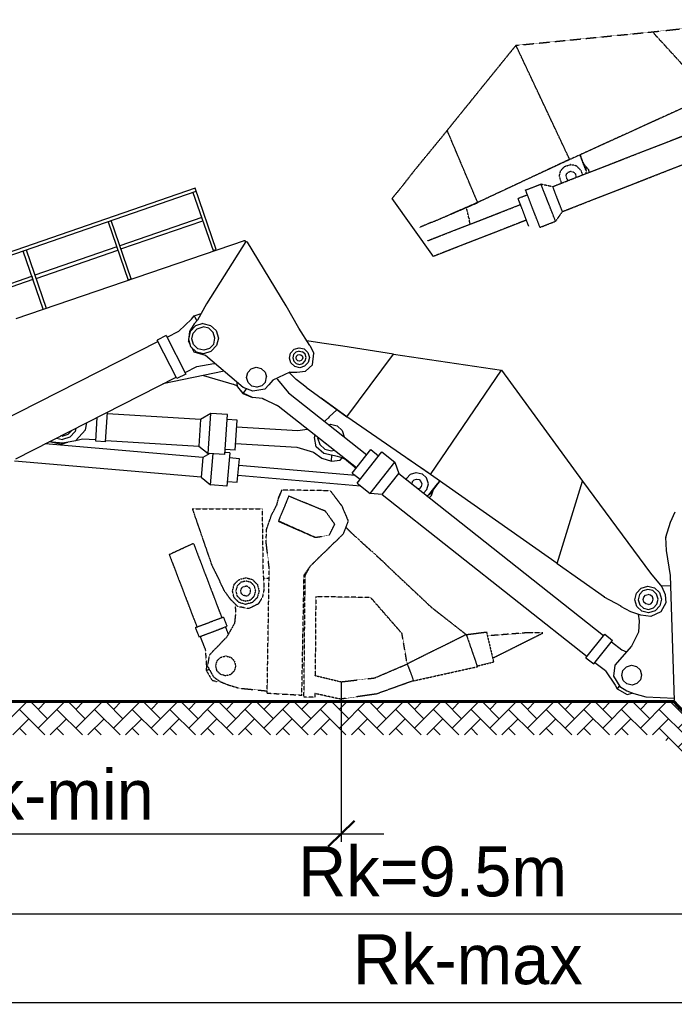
# Model space of a CAD drawing. Header units: millimetres. Extents: x -36433 to 17091, y -3786 to 28324.
# Drawn here: x 5210 to 9593, y 17999 to 24570 of the extents above; entities that cross this region are included whole.
import ezdxf

# ---------------------------------------------------------------- set-up
doc = ezdxf.new("R2010")
doc.units = ezdxf.units.MM
doc.linetypes.add('HIDDEN', pattern=[0.375, 0.25, -0.125])
doc.styles.get("Standard").update_dxf_attribs({"font": 'arial.ttf'})
pattern_1 = [(45, (-10788.855, 3835.15), (4e-14, 125.9619), [267.2055, -89.0685]), (135, (-10725.87, 3898.13), (4e-14, 125.9619), [267.2055, -89.0685])]

msp = doc.modelspace()

# ---------------------------------------------------------------- hatches: boundary and pattern name
at = {"linetype": 'Continuous', "lineweight": 5}
h = msp.add_hatch(dxfattribs=at)
h.set_pattern_fill('AR-HBONE', color=256, scale=22.267128, style=0)
h.set_pattern_definition(pattern_1)
h.paths.add_polyline_path([(11756.1, 20934.8, 0.163981), (12590.5, 23682.8), (12368.5, 23657.9, -0.17047), (11500.1, 20962.6), (11542.3, 20647.4, -0.659761), (9589.4, 20010.4), (7317.6, 20010.4), (7372.7, 19787.8), (9493.9, 19787.8, 0.715664)])
h = msp.add_hatch(dxfattribs=at)
h.set_pattern_fill('AR-HBONE', color=256, scale=22.267128, style=0)
h.set_pattern_definition(pattern_1)
h.paths.add_polyline_path([(5393.9, 20010.4), (4717.4, 20010.4), (4689.7, 19787.8), (5401.6, 19787.8)])
h = msp.add_hatch(dxfattribs=at)
h.set_pattern_fill('AR-HBONE', color=256, scale=22.267128, style=0)
h.set_pattern_definition(pattern_1)
h.paths.add_polyline_path([(7317.6, 20010.4), (6303.1, 20010.4), (6331.9, 19787.8), (7372.7, 19787.8)])
h.paths.add_polyline_path([(6303.1, 20010.4), (5393.9, 20010.4), (5401.6, 19787.8), (6331.9, 19787.8)])

# ---------------------------------------------------------------- linework, layer by layer
at = {"color": 0, "linetype": 'HIDDEN', "lineweight": 5}
for p, q in [((9446.2, 24488.7), (10206.5, 24570.3)), ((8532.6, 24398.6), (9446.2, 24488.7)), ((9446.8, 24488.4), (9445.6, 24489)), ((9835.4, 24063.9), (9446.2, 24488.7)), ((9446.2, 24488.7), (9446.8, 24488.4)), ((8072.2, 23829.9), (8532.6, 24398.6)), ((8892.1, 23635.8), (8532.6, 24398.6)), ((8778.8, 23454.7), (10407.4, 24087.7)), ((9835.4, 24063.9), (8849.3, 23615.1)), ((8843.2, 23287.3), (10472.2, 23922.3)), ((8072.2, 23829.9), (7853.9, 23563.9)), ((8276.4, 23347.6), (8072.2, 23829.9)), ((8962.9, 23666.4), (8961.7, 23667.1)), ((8961.7, 23667.1), (8969.1, 23643.3)), ((8962.3, 23666.8), (8961.8, 23665.9)), ((8961.8, 23665.9), (8962.9, 23666.4)), ((8969.1, 23643.3), (8962.3, 23666.8)), ((8892.1, 23635.8), (8276.4, 23347.6)), ((8849.3, 23615.1), (8720.9, 23555.2)), ((8855.3, 23617.3), (8854.2, 23616.8)), ((8859.6, 23589.6), (8898.5, 23601.1)), ((8880.4, 23628.9), (8878.2, 23629)), ((8892.2, 23634.6), (8892.1, 23635.8)), ((8938, 23591.6), (8898.5, 23601.1)), ((8967.1, 23563.1), (8938, 23591.6)), ((9004.3, 23556.1), (8969.1, 23643.3)), ((8969.1, 23643.3), (8985, 23605.3)), ((9017.2, 23569.1), (8983.7, 23608.3)), ((8985, 23605.3), (9004.3, 23556.1)), ((7853.9, 23563.9), (7766.9, 23452.2)), ((8822.3, 23520.9), (8831.6, 23560.1)), ((8831.6, 23560.1), (8859.6, 23589.6)), ((8867.3, 23522), (8871.2, 23539.1)), ((8871.2, 23539.1), (8883.1, 23551.6)), ((8883.1, 23551.6), (8899.9, 23556.7)), ((8899.9, 23556.7), (8916.6, 23552.6)), ((8916.6, 23552.6), (8929.4, 23540.5)), ((8929.4, 23540.5), (8934.1, 23523.9)), ((8967.1, 23563.1), (8976.6, 23531.1)), ((8993.8, 23585.2), (8992.7, 23585.8)), ((9006.4, 23576.6), (8993.8, 23585.2)), ((9001.3, 23540.7), (9004.3, 23556.1)), ((9014.4, 23570.8), (9006.4, 23576.6)), ((9017.2, 23569.1), (9014.4, 23570.8)), ((9017.2, 23569.1), (9021.2, 23548.5)), ((8596.7, 23431.1), (8699.9, 23471.3)), ((8699.9, 23471.3), (8778.8, 23454.7)), ((8797.5, 23222.5), (8699.9, 23471.3)), ((8822.3, 23520.9), (8833.8, 23482)), ((8833.8, 23482), (8837.9, 23477.3)), ((8867.3, 23522), (8872, 23505.4)), ((8872, 23505.4), (8882.5, 23494.7)), ((8934.1, 23523.9), (8932, 23513.8)), ((7766.9, 23452.2), (7703.1, 23375)), ((8546.6, 23375.7), (8608.4, 23399)), ((8693.2, 23181.7), (8596.7, 23431.1)), ((8843.2, 23287.3), (8778.8, 23454.7)), ((7940.5, 23092.2), (8562.7, 23334.1)), ((7966.5, 23214.5), (8275.9, 23346.8)), ((8276.4, 23347.6), (8080.8, 23262)), ((8618.7, 23188.8), (8546.6, 23375.7)), ((8201.4, 23313.7), (8201.9, 23314.6)), ((8216.8, 23246.2), (8201.4, 23313.7)), ((8201.9, 23314.6), (8201.9, 23314.6)), ((8843.7, 23288.2), (8797.5, 23222.5)), ((7966.5, 23214.5), (7889.8, 23181.6)), ((8603.2, 23230.1), (7980.5, 22987.3)), ((8225.1, 23205.8), (8216.7, 23247.4)), ((8216.7, 23247.4), (8216.8, 23246.2)), ((8216.8, 23246.2), (8219.6, 23235.4)), ((8693.2, 23181.7), (8797.5, 23222.5)), ((6942.2, 21369), (6965.5, 21424)), ((6944.2, 21370.3), (6966.6, 21425.3)), ((6931.2, 21324.7), (6944.2, 21370.3)), ((7011.1, 21383.6), (6942, 21217.3)), ((7257.7, 21283), (7011.1, 21383.6)), ((7289.9, 21420), (7366.3, 21318.8)), ((6368, 21299.6), (6367.6, 21299.1)), ((6368, 21299.6), (6369.2, 21299.6)), ((6494.7, 20932.5), (6368, 21299.6)), ((6369.5, 21300.1), (6368.8, 21299.1)), ((6368.8, 21299.1), (6369.2, 21299.6)), ((6833.2, 21300.1), (6839.3, 20883.4)), ((6897.5, 21259.6), (6932.2, 21326)), ((6932.2, 21326), (6931.2, 21324.7)), ((7366.3, 21318.8), (7409, 21217.8)), ((6862.1, 21159.7), (6897.5, 21259.6)), ((7320, 21196.3), (7257.7, 21283)), ((6860.9, 21070.7), (6862.1, 21159.7)), ((6862.1, 21159.7), (6861.1, 21158.4)), ((7188.2, 21108.1), (6942, 21217.3)), ((6942, 21217.3), (7188.2, 21108.8)), ((7282.9, 21122.2), (7320, 21196.3)), ((7319.9, 21195.6), (7320, 21196.9)), ((7409, 21217.8), (7374.2, 21129.1)), ((7392.3, 21177.1), (7446.2, 21124.4)), ((7159.6, 20920.8), (7374.2, 21129.1)), ((7188.2, 21108.8), (7282.9, 21122.2)), ((7282.9, 21122.8), (7282.8, 21121.5)), ((7282.8, 21121.5), (7282.9, 21122.2)), ((7446.2, 21124.4), (7637, 20951.9)), ((6373.9, 21067.4), (6562.7, 20572.7)), ((6880.8, 20903.6), (6860.9, 21070.7)), ((6211.7, 20992.7), (6396.9, 20508.9)), ((6549.9, 20818), (6493.5, 20932.5)), ((6867.3, 20067), (6880.8, 20903.6)), ((7114, 20855), (7159.6, 20920.8)), ((7120.8, 20852.7), (7154.3, 20913.1)), ((7637, 20951.9), (7708, 20883.2)), ((6680.3, 20827.2), (6725.3, 20838.9)), ((6725.3, 20838.9), (6769.3, 20826.3)), ((6839.3, 20883.4), (6846, 20764.1)), ((6879.5, 20834.3), (6842, 20834.2)), ((7099.1, 20052.2), (7114, 20855)), ((7113.3, 20039.7), (7121.8, 20854)), ((7113.9, 20854.4), (7114, 20855.7)), ((7120.8, 20853.4), (7120.8, 20852.1)), ((7121.8, 20852.7), (7120.8, 20852.7)), ((7121.8, 20854), (7121.8, 20852.7)), ((7121.8, 20852.7), (7121.8, 20852.7)), ((7708, 20883.2), (7965.8, 20641.6)), ((6548.7, 20818.1), (6549.9, 20818)), ((6581.3, 20750), (6548.7, 20818.1)), ((6635.1, 20750.8), (6647.1, 20795.8)), ((6647.1, 20795.8), (6680.3, 20827.2)), ((6666.4, 20784.3), (6656.9, 20750.5)), ((6691.2, 20808.2), (6666.4, 20784.3)), ((6690.5, 20750.2), (6695.3, 20767.1)), ((6725.3, 20816.5), (6691.2, 20808.2)), ((6695.3, 20767.1), (6707.7, 20779.1)), ((6707.7, 20779.1), (6724.7, 20782.9)), ((6741.3, 20778.2), (6724.7, 20782.9)), ((6758.5, 20807), (6725.3, 20816.5)), ((6752.6, 20765.8), (6741.3, 20778.2)), ((6756.7, 20749.1), (6752.6, 20765.8)), ((6782.1, 20782.2), (6758.5, 20807)), ((6769.3, 20826.3), (6801.4, 20793.2)), ((6790.4, 20748.8), (6782.1, 20782.2)), ((6801.4, 20793.2), (6813.1, 20748.4)), ((6622.4, 20693.6), (6581.3, 20750)), ((6645.1, 20706.9), (6635.1, 20750.8)), ((6678, 20672.9), (6645.1, 20706.9)), ((6656.9, 20750.5), (6665.2, 20717.1)), ((6665.2, 20717.1), (6689.8, 20692.2)), ((6694.7, 20733.5), (6690.5, 20750.2)), ((6706.9, 20721.1), (6694.7, 20733.5)), ((6723.5, 20716.3), (6706.9, 20721.1)), ((6723.5, 20716.3), (6739.6, 20720.2)), ((6739.6, 20720.2), (6752, 20732.8)), ((6752, 20732.8), (6756.7, 20749.1)), ((6756, 20691.1), (6780.9, 20715.6)), ((6800.2, 20704.2), (6767, 20672.1)), ((6780.9, 20715.6), (6790.4, 20748.8)), ((6813.1, 20748.4), (6800.2, 20704.2)), ((6835.6, 20709.1), (6806.9, 20662.4)), ((6846, 20764.1), (6835.6, 20709.1)), ((7192.4, 20712.1), (7188.3, 20183.3)), ((7560.2, 20706.1), (7192.4, 20712.1)), ((7769.5, 20465.4), (7560.2, 20706.1)), ((6671.6, 20645.3), (6622.4, 20693.6)), ((6652.2, 20654), (6656.2, 20608.7)), ((6743.8, 20632.2), (6671.6, 20645.3)), ((6721.9, 20660.3), (6678, 20672.9)), ((6689.8, 20692.2), (6723, 20682.7)), ((6767, 20672.1), (6721.9, 20660.3)), ((6723, 20682.7), (6756, 20691.1)), ((6806.9, 20662.4), (6743.8, 20632.2)), ((7965.8, 20641.6), (8199.7, 20458.4)), ((6385.4, 20505), (6573.9, 20576)), ((6573.9, 20576), (6597.9, 20514.1)), ((6656.2, 20608.7), (6648.7, 20534.5)), ((6385.4, 20505), (6410.3, 20442.6)), ((6410.3, 20442.6), (6597.9, 20514.1)), ((6587.3, 20509.7), (6606.3, 20459.8)), ((6648.7, 20534.5), (6596.9, 20443.2)), ((6452.6, 20362.9), (6420.3, 20445.8)), ((6598, 20443.8), (6479.4, 20320.8)), ((6596.9, 20443.2), (6598, 20443.8)), ((7804.5, 20261.9), (7769.5, 20465.4)), ((8199.7, 20458.4), (7804.5, 20261.9)), ((8199.6, 20457.8), (8199.7, 20459.1)), ((8199.7, 20458.4), (8335, 20475.8)), ((8199.7, 20459.1), (8199.7, 20458.4)), ((8199.7, 20458.4), (8273.9, 20243.9)), ((8335, 20475.8), (8382.5, 20275)), ((8615.8, 20471.2), (8341.7, 20449.8)), ((8376.3, 20301), (8712.7, 20469.3)), ((8712.7, 20469.3), (8615.8, 20471.2)), ((6452.6, 20362.9), (6460.6, 20246.9)), ((6479.4, 20320.8), (6467.1, 20248.8)), ((6532.1, 20283.3), (6556.9, 20307.2)), ((6556.9, 20307.2), (6591, 20315.5)), ((6591, 20315.5), (6624.2, 20306.1)), ((6624.2, 20306.1), (6647.7, 20281.2)), ((6460.9, 20247.5), (6458.8, 20218.8)), ((6467.1, 20248.8), (6507.2, 20176.3)), ((6522.6, 20250.1), (6532.1, 20283.3)), ((6530.9, 20216.8), (6522.6, 20250.1)), ((6656.1, 20247.8), (6646.6, 20214.6)), ((6647.7, 20281.2), (6656.1, 20247.8)), ((7585.4, 20168.6), (7804.5, 20261.9)), ((7804.6, 20262.6), (7804.5, 20261.2)), ((7804.5, 20261.9), (7846.8, 20149.8)), ((7845.7, 20149.1), (8273.9, 20243.9)), ((8272.9, 20248.5), (8382.5, 20275)), ((8376.3, 20300.4), (8376.3, 20301.7)), ((8385, 20275.6), (8384, 20275.6)), ((6459.2, 20219.4), (6458.8, 20218.8)), ((6458.8, 20218.8), (6459.2, 20219.4)), ((6458.8, 20218.8), (6497.2, 20153.8)), ((6460, 20218.9), (6467.6, 20222)), ((6467.6, 20222), (6481, 20227.1)), ((6507.2, 20176.3), (6551.3, 20145.2)), ((6555.5, 20191.9), (6530.9, 20216.8)), ((6588.7, 20182.4), (6555.5, 20191.9)), ((6621.7, 20190.7), (6588.7, 20182.4)), ((6646.6, 20214.6), (6621.7, 20190.7)), ((7188.3, 20182.6), (7187.3, 20182.7)), ((7188.3, 20182.6), (7188.4, 20184.6)), ((7188.3, 20183.3), (7188.3, 20182.6)), ((7188.4, 20184.6), (7189.4, 20183.9)), ((7189.4, 20184.6), (7362.6, 20142.8)), ((7189.4, 20183.9), (7189.4, 20184.6)), ((6497.2, 20153.8), (6531.3, 20143.5)), ((6551.3, 20145.2), (6597.9, 20125.2)), ((6597.9, 20125.2), (6676.4, 20100.9)), ((7362.6, 20142.8), (7585.4, 20168.6)), ((7846.8, 20149.8), (7597.2, 20060.5)), ((6676.4, 20100.9), (6867.5, 20081.5)), ((6867.3, 20067), (7100.1, 20053.5)), ((7186.7, 20064), (7186.5, 20039.6)), ((7186.6, 20062.6), (7188.6, 20062.6)), ((7356.2, 20027), (7186.7, 20064)), ((7189.6, 20063.2), (7186.7, 20063.3)), ((7188.6, 20062.6), (7189.6, 20063.2)), ((7598.2, 20061.1), (7355.1, 20026.4)), ((7597.2, 20060.5), (7598.2, 20061.1)), ((7114.3, 20040.3), (7113.3, 20039.7)), ((7186.5, 20039.6), (7114.3, 20040.3)), ((7354.1, 20025.8), (7354.1, 20025.8)), ((7355.1, 20026.4), (7355.2, 20027)), ((7355.2, 20027), (7356.2, 20027)), ((7355.2, 20027), (7355.2, 20027))]:
    msp.add_line(p, q, dxfattribs=at)
at = {"color": 0, "linetype": 'Continuous', "lineweight": 5}
for p, q in [((6384.5, 23443.5), (4079.5, 22648.2)), ((4086.4, 22627.1), (6391.4, 23422.4)), ((6370.6, 23415.2), (6505.1, 23025.7)), ((6383.5, 23442.9), (6383.5, 23443.5)), ((6525.8, 23033), (6384.5, 23443.5)), ((5802.3, 23219.5), (5936.7, 22829.4)), ((5802.3, 23218.8), (5802.3, 23218.8)), ((5957.5, 22837.3), (5823.1, 23226.7)), ((6429, 23247.2), (5881.4, 23058)), ((5888.3, 23037), (6435.9, 23226.1)), ((6435.9, 23225.4), (6434.9, 23225.4)), ((6435.9, 23226.1), (6435.9, 23225.4)), ((5186.5, 22573.1), (6715.6, 23094.3)), ((6723.5, 23086.4), (6461.6, 22669.9)), ((6715.6, 23093.6), (6715.6, 23094.9)), ((6715.6, 23094.3), (6721.5, 23083.7)), ((6721.5, 23084.4), (6722.5, 23085.7)), ((6721.5, 23083.7), (6721.5, 23084.4)), ((6722.5, 23085.1), (6722.5, 23086.4)), ((6722.5, 23085.7), (6722.5, 23085.1)), ((6736.4, 23081.8), (6723.5, 23086.4)), ((6993.3, 22656.1), (6736.4, 23081.8)), ((5234, 23023.1), (5234, 23022.5)), ((5367.4, 22634.3), (5234, 23023.1)), ((5234, 23022.5), (5234, 23022.5)), ((5254.7, 23030.4), (5388.2, 22641.6)), ((5860.6, 23050.8), (5313, 22861.7)), ((5320, 22840.6), (5867.5, 23029.7)), ((5859.6, 23050.1), (5859.6, 23050.8)), ((6504.1, 23025.7), (6504.1, 23025.7)), ((6505.1, 23025.7), (6525.8, 23033)), ((4733.8, 22662), (5292.3, 22854.4)), ((5299.2, 22833.3), (4741.7, 22640.9)), ((5291.3, 22854.4), (5291.3, 22853.8)), ((5292.3, 22854.4), (5299.2, 22833.3)), ((5936.7, 22830), (5957.5, 22837.3)), ((5956.5, 22836.6), (5957.5, 22836.6)), ((6461.6, 22669.9), (6400.3, 22561.9)), ((6378.5, 22590.2), (6425, 22605.3)), ((7079.1, 22506.8), (6993.3, 22656.1)), ((6275.8, 22488.1), (6359.8, 22568.4)), ((6359.8, 22568.4), (6378.5, 22590.2)), ((6378.5, 22590.2), (6383.5, 22581)), ((6400.3, 22561.9), (6379.5, 22535.5)), ((6383.5, 22581), (6395.4, 22555.9)), ((6196.7, 22447.9), (6275.8, 22488.1)), ((6351.9, 22485.4), (6340, 22434.7)), ((6346.9, 22486.1), (6342, 22445.9)), ((6379.5, 22535.5), (6346.9, 22486.1)), ((6387.4, 22523), (6351.9, 22485.4)), ((6362.7, 22435.3), (6371.6, 22474.9)), ((6371.6, 22474.9), (6399.3, 22503.9)), ((6436.9, 22538.1), (6387.4, 22523)), ((6399.3, 22503.9), (6437.9, 22515.7)), ((6436.9, 22538.1), (6487.3, 22526.3)), ((6477.4, 22506.5), (6437.9, 22515.7)), ((6506.1, 22478.8), (6477.4, 22506.5)), ((6487.3, 22526.3), (6525.8, 22490.7)), ((6517.9, 22440), (6506.1, 22478.8)), ((6525.8, 22490.7), (6540.6, 22440.6)), ((7153.5, 22392.5), (7079.1, 22506.8)), ((6136.4, 22417.5), (5065, 21873.3)), ((6191.7, 22457.7), (6131.4, 22427.4)), ((6262.9, 22169.8), (6131.4, 22427.4)), ((6191.7, 22457.7), (6322.2, 22200.1)), ((6340, 22434.7), (6354.8, 22385.3)), ((6341, 22432.7), (6340, 22420.8)), ((6348.9, 22402.4), (6340, 22420.8)), ((6373.6, 22397.1), (6362.7, 22435.3)), ((6509, 22401.1), (6517.9, 22440)), ((6540.6, 22440.6), (6528.8, 22390.5)), ((7232.5, 22406.3), (7133.7, 22422.2)), ((6354.8, 22385.3), (6392.4, 22349.7)), ((6379.5, 22346.4), (6362.7, 22377.4)), ((6403.3, 22369.4), (6373.6, 22397.1)), ((6453.7, 22324.6), (6379.5, 22346.4)), ((6392.4, 22349.7), (6442.8, 22337.8)), ((6442.8, 22360.2), (6403.3, 22369.4)), ((6481.3, 22371.4), (6442.8, 22360.2)), ((6442.8, 22337.8), (6493.2, 22353)), ((6509, 22401.1), (6481.3, 22371.4)), ((6493.2, 22353), (6528.8, 22390.5)), ((7024, 22341.1), (7047.7, 22366.2)), ((7059.6, 22347.7), (7043.7, 22330.6)), ((7047.7, 22366.2), (7081.3, 22376)), ((7081.3, 22354.3), (7059.6, 22347.7)), ((7081.3, 22376), (7114.9, 22368.1)), ((7081.3, 22354.3), (7104, 22349)), ((7120.8, 22333.2), (7104, 22349)), ((7114.9, 22368.1), (7139.6, 22344.4)), ((7139.6, 22344.4), (7149.5, 22311.5)), ((7153.5, 22392.5), (7179.2, 22340.5)), ((7372.9, 22387.9), (7232.5, 22406.3)), ((7712.9, 22334.5), (7372.9, 22387.9)), ((6706.7, 22111.1), (6453.7, 22324.6)), ((7016.1, 22307.5), (7024, 22341.1)), ((7026, 22274.6), (7016.1, 22307.5)), ((7043.7, 22330.6), (7038.8, 22308.2)), ((7038.8, 22308.2), (7044.7, 22286.4)), ((7061.5, 22270.6), (7044.7, 22286.4)), ((7060.6, 22308.8), (7063.5, 22320)), ((7063.5, 22297.6), (7060.6, 22308.8)), ((7063.5, 22320), (7071.4, 22328.6)), ((7072.4, 22289.7), (7063.5, 22297.6)), ((7071.4, 22328.6), (7082.3, 22331.9)), ((7083.3, 22287.1), (7072.4, 22289.7)), ((7082.3, 22331.9), (7093.2, 22329.3)), ((7095.1, 22290.4), (7083.3, 22287.1)), ((7093.2, 22329.3), (7102.1, 22321.3)), ((7102.1, 22298.9), (7095.1, 22290.4)), ((7102.1, 22321.3), (7105, 22310.1)), ((7105, 22310.1), (7102.1, 22298.9)), ((7106, 22271.9), (7121.8, 22288.4)), ((7141.6, 22277.9), (7117.9, 22252.8)), ((7127.8, 22310.8), (7120.8, 22333.2)), ((7121.8, 22288.4), (7127.8, 22310.8)), ((7149.5, 22311.5), (7141.6, 22277.9)), ((7171.3, 22262.7), (7179.2, 22340.5)), ((7400.6, 21914.1), (7712.9, 22334.5)), ((7712.9, 22334.5), (8436.4, 22225.8)), ((6578.2, 22219.2), (6169, 22134.2)), ((6317.3, 22210), (6396.3, 22250.2)), ((6396.3, 22250.2), (6511, 22270.6)), ((6511, 22270.6), (6516.9, 22270.6)), ((6729.4, 22177), (6737.3, 22210.6)), ((6737.3, 22210.6), (6761.1, 22235.7)), ((6761.1, 22235.7), (6793.7, 22245.6)), ((6793.7, 22245.6), (6827.3, 22237.7)), ((6827.3, 22237.7), (6853, 22213.9)), ((6853, 22213.9), (6862.9, 22181)), ((7018, 22212.6), (6905.4, 22160.6)), ((7015.1, 22211.3), (7061.5, 22163.2)), ((7018, 22212.6), (7065.5, 22213.9)), ((7026, 22274.6), (7051.7, 22250.8)), ((7085.3, 22242.9), (7051.7, 22250.8)), ((7061.5, 22270.6), (7084.3, 22265.3)), ((7065.5, 22213.9), (7122.8, 22220.5)), ((7084.3, 22265.3), (7106, 22271.9)), ((7117.9, 22252.8), (7085.3, 22242.9)), ((7122.8, 22220.5), (7171.3, 22262.7)), ((7961, 21529.3), (8436.4, 22225.8)), ((8436.4, 22225.8), (8977.1, 21483.8)), ((5185.5, 21634.7), (6257, 22179)), ((6322.2, 22200.1), (6262.9, 22169.8)), ((6441.8, 22190.9), (6645.4, 22131.6)), ((6441.8, 22190.2), (6441.8, 22190.9)), ((6442.8, 22190.2), (6441.8, 22190.2)), ((6668.2, 22114.4), (6665.2, 22144.7)), ((6739.3, 22143.4), (6729.4, 22177)), ((6831.2, 22122.3), (6855, 22147.4)), ((6855, 22147.4), (6862.9, 22181)), ((6905.4, 22160.6), (6877.7, 22127.6)), ((6937, 22165.2), (6933, 22173.7)), ((6937, 22165.2), (7010.1, 22074.2)), ((7128.8, 22113.8), (7061.5, 22163.2)), ((6667.2, 22121.7), (6644.4, 22130.9)), ((6645.4, 22131.6), (6667.2, 22122.3)), ((6667.2, 22122.3), (6667.2, 22121.7)), ((6668.2, 22115.1), (6668.2, 22114.4)), ((6705.7, 22072.3), (6668.2, 22115.1)), ((6668.2, 22114.4), (6704.7, 22071.6)), ((6770.9, 22085.4), (6706.7, 22111.1)), ((6710.7, 22078.2), (6725.5, 22096.6)), ((6725.5, 22096.6), (6729.4, 22101.9)), ((6764, 22119.7), (6739.3, 22143.4)), ((6797.6, 22111.8), (6764, 22119.7)), ((6851, 22099.3), (6770.9, 22085.4)), ((6831.2, 22122.3), (6797.6, 22111.8)), ((6797.6, 22112.5), (6797.6, 22111.1)), ((6877.7, 22127.6), (6851, 22099.3)), ((7128.8, 22113.8), (7399.6, 21914.1)), ((6704.7, 22072.3), (6704.7, 22071.6)), ((6704.7, 22071.6), (6704.7, 22072.3)), ((6704.7, 22071.6), (6768, 22043.3)), ((6705.7, 22072.3), (6710.7, 22078.2)), ((6768, 22043.9), (6705.7, 22072.3)), ((6835.2, 22036.7), (6768, 22043.9)), ((6835.2, 22036.7), (6941, 21987.3)), ((6835.2, 22036), (6835.2, 22036.7)), ((6940, 21986.6), (6835.2, 22036)), ((7010.1, 22074.2), (7534, 21660.4)), ((7400.6, 21914.1), (7227.6, 22039.3)), ((7464.8, 21572.8), (6940, 21986.6)), ((7282.9, 21914.1), (7333.4, 21961.6)), ((7333.4, 21961.6), (7334.3, 21961.6)), ((7334.3, 21961.6), (7334.3, 21961.6)), ((5719.3, 21750.7), (5728.2, 21910.8)), ((5785.5, 21746.7), (5798.4, 21945.7)), ((6420.1, 21897), (5797.4, 21934.5)), ((6420.1, 21897), (6409.2, 21719.1)), ((6489.2, 21937.2), (6420.1, 21897)), ((6472.4, 21670.3), (6489.2, 21937.2)), ((6600.9, 21929.9), (6489.2, 21937.2)), ((6584.1, 21663.5), (6600.9, 21929.9)), ((6665.2, 21892.4), (6598, 21896.3)), ((6652.3, 21692.7), (6665.2, 21892.4)), ((7252.3, 21886.4), (7250.3, 21883.8)), ((7252.3, 21886.4), (7283.9, 21914.8)), ((7282.9, 21914.1), (7275, 21906.2)), ((7283.9, 21914.8), (7282.9, 21914.1)), ((7399.6, 21913.5), (7400.6, 21914.1)), ((7399.6, 21914.1), (7399.6, 21913.5)), ((7961, 21529.3), (7400.6, 21914.1)), ((5534.4, 21797.5), (5561.1, 21825.2)), ((5581.9, 21815.9), (5546.3, 21778.4)), ((5586.8, 21838.3), (5581.9, 21815.9)), ((5583.9, 21754), (5650.1, 21827.8)), ((5650.1, 21827.8), (5659, 21875.2)), ((6662.2, 21848.2), (7073.4, 21822.5)), ((7073.4, 21822.5), (7135.7, 21832.4)), ((7279, 21860.7), (7291.8, 21864.7)), ((7291.8, 21864.7), (7336.3, 21854.2)), ((7336.3, 21854.2), (7369.9, 21822.5)), ((7369.9, 21822.5), (7381.8, 21780.4)), ((5456.4, 21772.4), (5496.9, 21763.2)), ((5495.9, 21785.6), (5486, 21787.6)), ((5495.9, 21785.6), (5534.4, 21797.5)), ((5546.3, 21778.4), (5496.9, 21763.2)), ((5583.9, 21754), (5499.9, 21738.2)), ((5585.8, 21756.6), (5631.3, 21767.2)), ((5631.3, 21767.2), (5719.3, 21761.9)), ((5785.5, 21746.7), (5719.3, 21750.7)), ((5786.5, 21757.3), (6409.2, 21719.1)), ((7183.1, 21777.1), (7189, 21790.9)), ((7196, 21713.1), (7183.1, 21777.1)), ((7205.8, 21777.7), (7204.9, 21773.1)), ((7204.9, 21773.1), (7218.7, 21729)), ((5381.2, 21734.2), (5382.2, 21733.6)), ((6435.9, 21643.3), (5381.2, 21734.2)), ((5382.2, 21733.6), (5407.9, 21747.4)), ((5499.9, 21738.2), (5407.9, 21747.4)), ((5418.8, 21746.7), (5491, 21731.6)), ((5491, 21731.6), (5517.6, 21740.8)), ((5491, 21731.6), (5491, 21738.8)), ((5498.9, 21738.2), (5498.9, 21738.2)), ((5517.6, 21740.8), (5533.5, 21744.1)), ((6409.2, 21719.1), (6472.4, 21670.3)), ((6652.3, 21692.7), (6586.1, 21696)), ((6655.3, 21736.2), (7066.5, 21711.2)), ((7066.5, 21711.2), (7178.2, 21678.2)), ((7245.4, 21669), (7196, 21713.1)), ((7218.7, 21729), (7252.3, 21697.3)), ((7246.4, 21746.1), (7245.4, 21746.1)), ((7268.1, 21726.3), (7246.4, 21746.1)), ((7249.3, 21742.8), (7250.3, 21741.5)), ((7252.3, 21697.3), (7296.8, 21686.8)), ((7272.1, 21725), (7268.1, 21726.3)), ((7296.8, 21686.8), (7314.6, 21692.1)), ((7437.1, 21538.5), (7561.7, 21695.4)), ((7561.7, 21695.4), (7613.1, 21653.8)), ((6435.9, 21643.3), (6425, 21510.2)), ((6483.3, 21669.7), (6435.9, 21643.3)), ((6584.1, 21663.5), (6472.4, 21670.3)), ((6487.3, 21460.1), (6505.4, 21668.3)), ((6617.7, 21672.9), (6584.1, 21675.6)), ((6617.7, 21672.9), (6598, 21450.9)), ((6681, 21633.4), (6614.8, 21639.3)), ((6667.2, 21478.6), (6681, 21633.4)), ((7178.2, 21678.2), (7232.5, 21638.7)), ((7232.5, 21638.7), (7298.8, 21617.6)), ((7337.3, 21649.2), (7245.4, 21669)), ((7298.8, 21626.2), (7300.7, 21649.2)), ((7298.8, 21617.6), (7298.8, 21626.2)), ((7298.8, 21617.6), (7355.1, 21625.5)), ((7300.7, 21649.2), (7300.7, 21656.5)), ((7385.7, 21635.4), (7337.3, 21649.2)), ((7355.1, 21625.5), (7369.9, 21640)), ((7369.9, 21640), (7385.7, 21634.7)), ((7383.8, 21635.4), (7463.8, 21572.1)), ((7468.8, 21470.7), (7634.8, 21680.2)), ((7634.8, 21680.2), (7721.8, 21611.7)), ((7921.5, 21555.7), (7804.8, 21636)), ((6425, 21510.2), (5175.7, 21617.6)), ((7457.9, 21521.4), (6677, 21588.6)), ((7556.7, 21401.5), (7721.8, 21611.7)), ((7721.8, 21611.7), (7747.5, 21535.2)), ((8808.1, 20933), (7921.5, 21555.7)), ((6425, 21510.2), (6487.3, 21460.1)), ((7491.5, 21451.5), (6671.1, 21522)), ((7437.1, 21538.5), (7489.5, 21497)), ((7635.8, 21394.9), (7747.5, 21535.2)), ((7747.5, 21535.2), (9118.4, 20451.9)), ((7798.9, 21501.6), (7796.9, 21495.7)), ((7826.6, 21531.3), (7798.9, 21501.6)), ((7826.6, 21531.3), (7865.1, 21543.1)), ((7850.3, 21493.1), (7838.4, 21480.5)), ((7850.3, 21493.1), (7867.1, 21498.3)), ((7865.1, 21543.1), (7904.7, 21533.9)), ((7867.1, 21498.3), (7883.9, 21494.4)), ((7883.9, 21494.4), (7896.7, 21482.5)), ((7904.7, 21533.9), (7934.3, 21506.2)), ((7926.4, 21551.7), (7925.4, 21552.4)), ((7946.2, 21467.4), (7934.3, 21506.2)), ((7949.1, 21535.9), (7948.1, 21537.9)), ((7960, 21528.6), (7961, 21529.3)), ((6598, 21450.9), (6487.3, 21460.1)), ((6600.9, 21483.2), (6667.2, 21478.6)), ((6966.6, 21425.3), (6965.5, 21424)), ((7468.8, 21470.7), (7556.7, 21401.5)), ((7838.4, 21480.5), (7834.5, 21466)), ((7885.9, 21436.4), (7876, 21433.1)), ((7897.7, 21448.9), (7885.9, 21436.4)), ((7896.7, 21482.5), (7901.7, 21466)), ((7901.7, 21466), (7897.7, 21448.9)), ((7936.3, 21427.8), (7913.5, 21403.4)), ((7936.3, 21427.8), (7946.2, 21467.4)), ((7949.1, 21392.2), (8006.5, 21466.7)), ((7981.7, 21433.8), (7949.1, 21392.2)), ((7966.9, 21387.6), (7983.7, 21436.4)), ((8006.5, 21466.7), (7981.7, 21433.8)), ((8023.3, 21485.1), (8006.5, 21466.7)), ((8006.5, 21466.7), (8023.3, 21484.5)), ((8022.3, 21484.5), (8023.3, 21483.8)), ((8023.3, 21484.5), (8022.3, 21484.5)), ((8023.3, 21483.8), (8023.3, 21485.1)), ((8808.1, 20933), (8977.1, 21483.8)), ((8977.1, 21483.2), (8977.1, 21484.5)), ((8977.1, 21483.8), (8977.1, 21483.2)), ((8977.1, 21483.8), (9432.7, 20869.7)), ((7636.8, 21394.9), (7556.7, 21401.5)), ((7635.8, 21394.9), (9008.7, 20312.2)), ((7934.3, 21387), (7949.1, 21392.2)), ((7966.9, 21387.6), (7951.1, 21373.8)), ((7966.9, 21390.9), (7967.9, 21400.8)), ((7966.9, 21387.6), (7966.9, 21390.9)), ((7967.9, 21400.8), (7968.9, 21416)), ((7968.9, 21416), (7968.9, 21417.3)), ((9567.2, 21211), (9598.8, 21278.9)), ((7408, 21217.2), (7409, 21217.2)), ((9536.5, 21109.6), (9567.2, 21211)), ((9536.5, 21109.6), (9535.5, 21108.2)), ((9539.5, 21020.6), (9536.5, 21109.6)), ((9567.2, 20854.5), (9539.5, 21020.6)), ((8807.1, 20932.3), (8808.1, 20933)), ((8807.1, 20932.3), (8807.1, 20931.6)), ((9124.3, 20708.3), (8807.1, 20932.3)), ((8808.1, 20933.6), (8808.1, 20932.3)), ((8808.1, 20932.3), (8808.1, 20933)), ((9432.7, 20869.7), (9507.9, 20776.8)), ((9592.9, 20018.3), (9567.2, 20854.5)), ((9338.8, 20735.9), (9370.5, 20768.9)), ((9370.5, 20768.9), (9414.9, 20782.7)), ((9414.9, 20782.7), (9459.4, 20772.2)), ((9459.4, 20772.2), (9493, 20740.5)), ((9569.1, 20785.4), (9503.7, 20782)), ((9507.9, 20776.8), (9531.6, 20726)), ((9123.4, 20707.6), (9124.3, 20707.6)), ((9236, 20647.6), (9123.4, 20707.6)), ((9124.3, 20707.6), (9124.3, 20708.3)), ((9329, 20690.5), (9338.8, 20735.9)), ((9358.6, 20725.4), (9350.7, 20691.1)), ((9382.3, 20750.4), (9358.6, 20725.4)), ((9415.9, 20760.3), (9382.3, 20750.4)), ((9384.3, 20692.4), (9388.3, 20709.6)), ((9388.3, 20709.6), (9400.1, 20722.1)), ((9400.1, 20722.1), (9416.9, 20726.7)), ((9449.5, 20752.4), (9415.9, 20760.3)), ((9433.7, 20722.8), (9416.9, 20726.7)), ((9445.6, 20710.9), (9433.7, 20722.8)), ((9450.5, 20694.4), (9445.6, 20710.9)), ((9474.2, 20728.7), (9449.5, 20752.4)), ((9484.1, 20695.7), (9474.2, 20728.7)), ((9493, 20740.5), (9506.9, 20696.4)), ((9531.6, 20726), (9535.5, 20671.4)), ((9235.1, 20647), (9236, 20647.6)), ((9301.3, 20610.7), (9235.1, 20647)), ((9341, 20647.1), (9329, 20690.5)), ((9375.4, 20614.7), (9341, 20647.1)), ((9350.7, 20691.1), (9360.6, 20658.2)), ((9360.6, 20658.2), (9386.3, 20634.5)), ((9389.2, 20676), (9384.3, 20692.4)), ((9386.3, 20634.5), (9419.9, 20626.6)), ((9402.1, 20664.1), (9389.2, 20676)), ((9418.9, 20660.2), (9402.1, 20664.1)), ((9418.9, 20660.2), (9434.7, 20664.8)), ((9419.9, 20626.6), (9452.5, 20636.4)), ((9434.7, 20664.8), (9446.6, 20677.9)), ((9446.6, 20677.9), (9450.5, 20694.4)), ((9452.5, 20636.4), (9476.2, 20662.1)), ((9496, 20651.6), (9464.4, 20618)), ((9476.2, 20662.1), (9484.1, 20695.7)), ((9506.9, 20696.4), (9496, 20651.6)), ((9535.5, 20671.4), (9501.9, 20610.1)), ((9367.5, 20589), (9301.3, 20610.7)), ((9350.5, 20594.6), (9356.6, 20549.5)), ((9435.7, 20578.4), (9367.5, 20589)), ((9419.9, 20604.1), (9375.4, 20614.7)), ((9464.4, 20618), (9419.9, 20604.1)), ((9501.9, 20610.1), (9435.7, 20578.4)), ((9356.6, 20549.5), (9352.7, 20475)), ((9000.8, 20303), (9126.3, 20460.5)), ((9126.3, 20460.5), (9178.7, 20419.6)), ((9352.7, 20475), (9305.2, 20381.4)), ((9054.2, 20262.2), (9178.7, 20419.6)), ((9171.8, 20410.4), (9241, 20355.7)), ((9306.2, 20382.1), (9193.5, 20253.6)), ((9305.2, 20381.4), (9306.2, 20382.1)), ((9241, 20355.7), (9271.6, 20343.2)), ((9000.8, 20303), (9054.2, 20262.2)), ((9131.3, 20215.4), (9061.1, 20270.1)), ((9193.5, 20253.6), (9184.6, 20181.1)), ((9247.9, 20218.7), (9271.6, 20243.7)), ((9271.6, 20243.7), (9305.2, 20253.6)), ((9305.2, 20253.6), (9338.8, 20245.7)), ((9338.8, 20245.7), (9363.5, 20222)), ((9131.3, 20215.4), (9197.5, 20119.8)), ((9184.6, 20181.1), (9228.1, 20110.6)), ((9240, 20185.1), (9247.9, 20218.7)), ((9249.9, 20152.1), (9240, 20185.1)), ((9363.5, 20222), (9373.4, 20189)), ((9373.4, 20189), (9365.5, 20155.4)), ((9197.5, 20120.5), (9210.3, 20094.8)), ((9216.3, 20102), (9225.2, 20113.2)), ((9228.1, 20110.6), (9273.6, 20081.6)), ((9275.6, 20128.4), (9249.9, 20152.1)), ((9309.2, 20120.5), (9275.6, 20128.4)), ((9341.8, 20130.4), (9309.2, 20120.5)), ((9365.5, 20155.4), (9341.8, 20130.4)), ((9210.3, 20095.4), (9210.3, 20094.8)), ((9210.3, 20094.8), (9210.3, 20095.4)), ((9210.3, 20094.8), (9276.6, 20058.5)), ((9211.3, 20095.4), (9216.3, 20102)), ((9273.6, 20081.6), (9321, 20063.8)), ((9276.6, 20058.5), (9311.2, 20067.1)), ((9321, 20063.8), (9400.6, 20043.1)), ((9400.6, 20043.1), (9592.5, 20032.8))]:
    msp.add_line(p, q, dxfattribs=at)
at = {"linetype": 'Continuous', "lineweight": 5}
for points in [[(7980.5, 22987.3), (7703.1, 23375)], [(7362.6, 20142.8), (7362.6, 19073.4)], [(-4498.3, 19127), (7647.7, 19127)], [(2934.8, 18592.3), (11541.2, 18592.3)], [(2934.8, 17999.4), (12610.3, 17999.4)]]:
    msp.add_lwpolyline(points, dxfattribs=at)
at = {"linetype": 'HIDDEN', "lineweight": 5}
for points in [[(7289.9, 21420), (6966.6, 21425.3)], [(6369.5, 21300.1), (6833.2, 21300.1)], [(6373.9, 21067.4), (6211.7, 20992.7)]]:
    msp.add_lwpolyline(points, dxfattribs=at)
at = {"linetype": 'Continuous', "lineweight": 40}
msp.add_lwpolyline([(9589.4, 20010.4), (-7378.2, 20010.4)], dxfattribs=at)
at = {"linetype": 'Continuous', "lineweight": 30}
msp.add_lwpolyline([(7275, 19042.2), (7450.8, 19212.5)], dxfattribs=at)
at = {"linetype": 'Continuous', "lineweight": 40}
msp.add_arc((10429.5, 20746.8), 1117.2, 221.23323, 354.89439, dxfattribs=at)

# ---------------------------------------------------------------- texts
at = {"linetype": 'Continuous', "lineweight": 5, "char_height": 334.007, "width": 3251.013, "attachment_point": 1}
for s, insert in [('{\\fYUZapfHumanR|b0|i0|c0|p2;Rk-min}', (4693.9, 19556)), ('{\\fYUZapfHumanR|b0|i0|c0|p2;Rk=9.5m}', (7073.9, 19042)), ('{\\fYUZapfHumanR|b0|i0|c0|p2;Rk-max}', (7440.5, 18454.6))]:
    msp.add_mtext(s, dxfattribs=dict(at, insert=insert))

doc.saveas('drawing.dxf')
